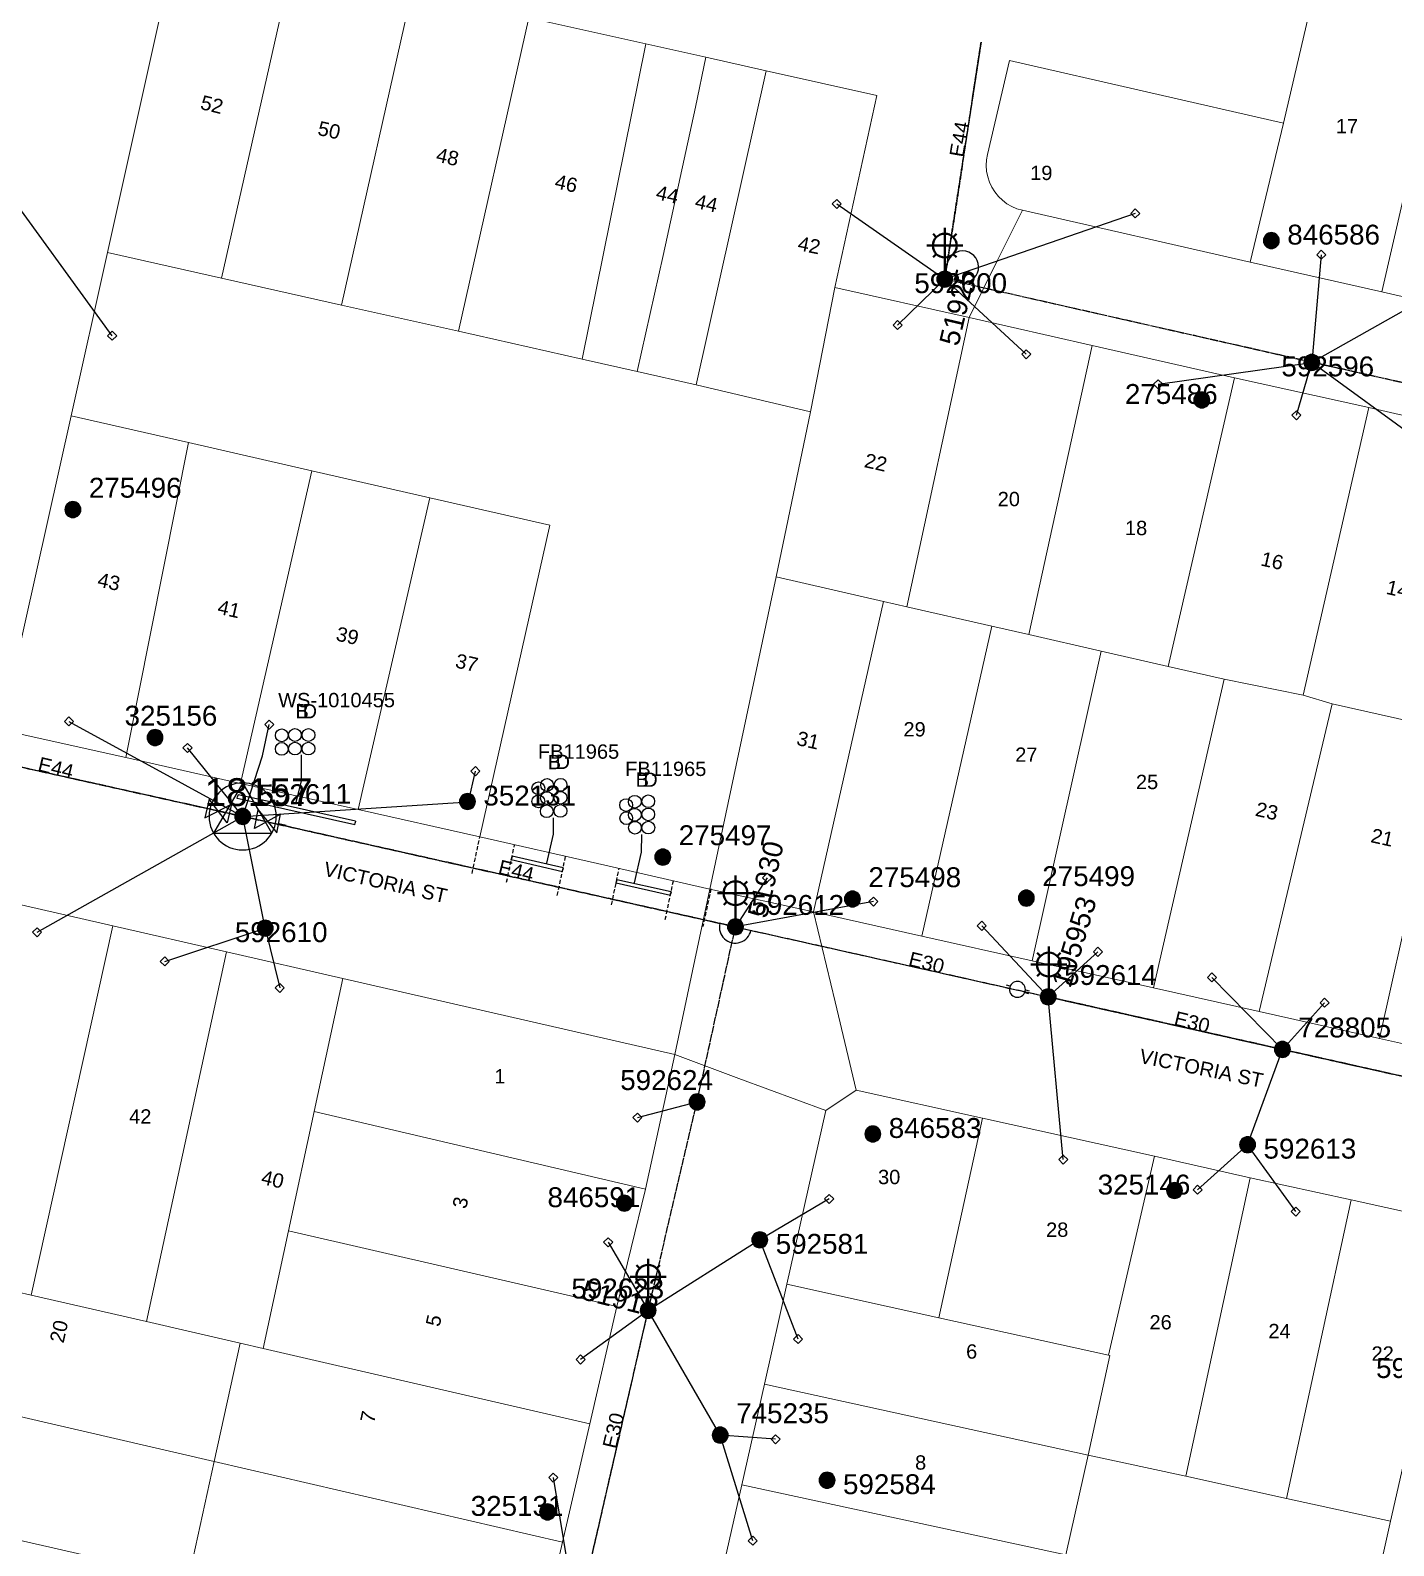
# Model space of a CAD drawing. Header units: metres. Extents: x 311347 to 316656, y 6252667 to 6255486.
# Drawn here: x 313944.8 to 314116.1, y 6255009 to 6255199.5 of the extents above; entities that cross this region are included whole.
import ezdxf
from ezdxf.enums import TextEntityAlignment as Align

# ---------------------------------------------------------------- set-up
doc = ezdxf.new("R2010")
doc.units = ezdxf.units.M
doc.linetypes.add('Cable Exist OH', pattern=[1, 1, 0])
doc.linetypes.add('DASHED', pattern=[0.75, 0.5, -0.25])
doc.layers.get('0').update_dxf_attribs({"color": 6})
for name, color, linetype, lineweight in [('Cadastre Buildings_SP_EXT', 9, 'Continuous', 5), ('Cadastre Land Parcels_SP_EXT', 9, 'Continuous', 5), ('Cadastre Roads_SP_EXT', 7, 'Continuous', 5)]:
    doc.layers.add(name, color=color, linetype=linetype, lineweight=lineweight)
for name, color, linetype in [('Duct_SP_EXT', 7, 'Continuous'), ('Equip_LV_EXT', 7, 'Continuous'), ('Equip_SP_LV_EXT', 7, 'Continuous'), ('Equip_SP_SL_EXT', 7, 'Continuous'), ('Mains_HV_EXT', 7, 'Continuous'), ('Mains_LV_EXT', 7, 'Continuous'), ('Mains_SL_EXT', 7, 'Continuous'), ('Services_SP_EXT', 7, 'Continuous'), ('Sub_SP_TR_HV_LV_EXT', 7, 'Continuous'), ('SupportsOH_SP_TR_HV_LV_SL_EXT', 7, 'Continuous')]:
    doc.layers.add(name, color=color, linetype=linetype)
doc.layers.add('UNKNOWN_FEATURES', color=1, linetype='DASHED', plot=False)
doc.styles.add('iecARIAL', font='arial.ttf', dxfattribs={"height": 2})
doc.styles.add('POLE_LABEL', font='arial.ttf')
doc.styles.get("Standard").update_dxf_attribs({"font": 'arial.ttf'})

# ---------------------------------------------------------------- blocks, each defined once
blk = doc.blocks.new('SUB_POLE_EXT')
blk.add_wipeout([(0, 4.22), (0.42, 4.2), (0.83, 4.14), (1.21, 4.05), (1.62, 3.9), (1.99, 3.72), (2.35, 3.51), (2.68, 3.26), (2.99, 2.99), (3.28, 2.66), (3.52, 2.34), (3.76, 1.92), (3.9, 1.62), (4.04, 1.23), (4.18, 0.63), (4.22, 0), (4.18, -0.61), (4.06, -1.15), (3.9, -1.62), (3.58, -2.24), (3.22, -2.73), (2.97, -3.01), (2.68, -3.26), (2.36, -3.5), (2, -3.72), (1.64, -3.89), (1.25, -4.03), (0.82, -4.14), (0.42, -4.2), (0, -4.22), (-0.41, -4.2), (-0.8, -4.15), (-1.21, -4.05), (-1.62, -3.9), (-1.99, -3.73), (-2.35, -3.51), (-2.68, -3.26), (-2.96, -3.02), (-3.23, -2.72), (-3.51, -2.35), (-3.71, -2.01), (-3.91, -1.6), (-4.05, -1.21), (-4.16, -0.76), (-4.22, -0.14), (-4.21, 0.39), (-4.14, 0.83), (-4.03, 1.27), (-3.9, 1.63), (-3.71, 2.02), (-3.5, 2.37), (-3.28, 2.67), (-2.99, 2.99), (-2.68, 3.27), (-2.33, 3.52), (-1.98, 3.73), (-1.63, 3.9), (-1.2, 4.05), (-0.78, 4.15), (-0.4, 4.21)])
blk.add_line((2.16, 0.48), (2.16, 0.48, 0))
blk.add_lwpolyline([(-4.22, 0, 1), (4.22, 0, 1)], format="xyb", close=True)
blk.add_lwpolyline([(2.14, 0.52), (0, 4.22), (-3.66, -2.11), (3.66, -2.11)], close=True)
for tag, height, flags, p in [('ASSET_NUM', 3.5, 8, (2, 2)), ('STREET_CODE', 0.2, 9, (1.5, 0)), ('CONSTRUCTED_VOLTAGE', 0.2, 9, (1.5, -0.2)), ('OPERATING_VOLTAGE', 0.2, 9, (1.5, -0.6)), ('OPERATED_BY', 0.2, 9, (1.5, -0.8)), ('ORIENTATION', 0.2, 9, (1.5, -1.2)), ('OWNED_BY', 0.2, 9, (1.5, -1.4)), ('SECONDARY_VOLTAGE', 0.2, 9, (1.5, -1.6)), ('STATE', 0.2, 9, (1.5, -1.8)), ('SUBSTATION_TYPE', 0.2, 9, (1.5, -2)), ('NO_PHASES', 0.2, 9, (1.5, -0.4)), ('MAINTAINED_BY', 0.2, 9, (1.5, -1)), ('STREETNAME', 0.2, 9, (1.5, -2.8)), ('SUBURB', 0.2, 9, (1.5, -3)), ('Z', 0.2, 1, (1.5, -3.4)), ('USAGE', 0.2, 9, (1.5, -2.2)), ('LEGEND', 0.2, 9, (1.5, -2.4)), ('LOCATION', 0.2, 9, (1.5, -2.6)), ('NOTES', 0.2, 9, (1.5, -3.2))]:
    blk.add_attdef(tag, text='', height=height, dxfattribs=dict(flags=flags)).set_placement(p, align=Align.MIDDLE_LEFT)
blk = doc.blocks.new('DUCT_EXT')
blk.add_circle((0, 0.8), 0.8)
at = {"flags": 1}
blk.add_attdef('Z', (0, 0), '', height=0.2, dxfattribs=at)
at = {"flags": 9}
for tag, p in [('DUCT_CODE', (0, 0)), ('XSECT_TYPE', (0, -0.2)), ('STATE', (0, -0.6)), ('FB_REFERENCE', (0, -0.4)), ('NOTES', (0, -0.8))]:
    blk.add_attdef(tag, text='', height=0.2, dxfattribs=at).set_placement(p, align=Align.MIDDLE_LEFT)
blk = doc.blocks.new('LV_OH_LINKS_OPEN_EXT')
for p, q in [((-0.17, 4.97), (-0.17, 5.46)), ((0.17, 4.97), (0.17, 5.46)), ((-0.17, 3), (-0.17, 2.5)), ((0.17, 3), (0.17, 2.5))]:
    blk.add_line(p, q)
blk.add_lwpolyline([(0, 2.99, 1), (0, 4.98, 1)], format="xyb", close=True)
at = {"flags": 9}
for tag, p in [('ACTUAL_STATUS', (0, 0)), ('CONSTRUCTED_VOLTAGE', (0, -0.2)), ('OPERATING_VOLTAGE', (0, -0.6)), ('ORIENTATION', (0, -0.8)), ('OWNED_BY', (0, -1)), ('STATE', (0, -1.2)), ('SWITCH_TYPE', (0, -1.4)), ('NO_PHASES', (0, -0.4)), ('USAGE', (0, -1.6)), ('LEGEND', (0, -1.8)), ('NOTES', (0, -2))]:
    blk.add_attdef(tag, text='', height=0.2, dxfattribs=at).set_placement(p, align=Align.MIDDLE_LEFT)
at = {"flags": 1}
blk.add_attdef('Z', (0, 0), '', height=0.2, dxfattribs=at)
blk = doc.blocks.new('LV_OH_LINKS_DISTFUSE_EXT')
for p, q in [((0, 0), (0.96, 0)), ((3.84, 0), (4.8, 0))]:
    blk.add_line(p, q)
blk.add_lwpolyline([(3.84, -1.2), (3.84, 1.2), (0.96, -1.2), (0.96, 1.2)], close=True)
at = {"flags": 9}
for tag, p in [('ACTUAL_STATUS', (0, 0)), ('CONSTRUCTED_VOLTAGE', (0, -0.2)), ('OPERATING_VOLTAGE', (0, -0.6)), ('ORIENTATION', (0, -0.8)), ('OWNED_BY', (0, -1)), ('STATE', (0, -1.2)), ('SWITCH_TYPE', (0, -1.4)), ('NO_PHASES', (0, -0.4)), ('USAGE', (0, -1.6)), ('NOTES', (0, -1.8))]:
    blk.add_attdef(tag, text='', height=0.2, dxfattribs=at).set_placement(p, align=Align.MIDDLE_LEFT)
at = {"flags": 1}
blk.add_attdef('Z', (0, 0), '', height=0.2, dxfattribs=at)
blk = doc.blocks.new('SL_LANTERN_EXT')
at = {"lineweight": 40}
for p, q in [((0, 1.97), (0, 6.47)), ((-2.25, 4.22), (2.25, 4.22)), ((-1.46, 5.68), (-1.06, 5.28)), ((1.46, 5.68), (1.06, 5.28)), ((-1.46, 2.76), (-1.06, 3.16)), ((0, 0), (0, 2.72)), ((1.46, 2.76), (1.06, 3.16))]:
    blk.add_line(p, q, dxfattribs=at)
blk.add_circle((0, 4.22), 1.5, dxfattribs=at)
at = {"style": 'iecARIAL', "flags": 8}
blk.add_attdef('ASSET_NUM', (1.5, 1.5), '', height=2.5, dxfattribs=at)
for tag, p, height, flags in [('OPERATING_VOLTAGE', (0.98, -1.65), 0.2, 9), ('ORIENTATION', (0.98, -1.85), 0.2, 9), ('OWNED_BY', (0.98, -2.05), 0.2, 9), ('CONSTRUCTED_VOLTAGE', (0.98, -0.65), 0.2, 9), ('CONTROL_TYPE', (0.98, -0.85), 0.2, 9), ('LANTERN_PURPOSE', (0.98, -1.05), 0.2, 9), ('LANTERN_TYPE', (0.98, -1.25), 0.2, 9), ('NO_PHASES', (0.98, -1.45), 0.2, 9), ('LNUMBER', (2.18, -3.25), 2.5, 8), ('STATE', (0.98, -2.25), 0.2, 9), ('USAGE', (0.98, -2.45), 0.2, 9), ('CEXIST', (0.98, -2.65), 0.2, 9), ('CNEW', (0.98, -2.85), 0.2, 9), ('CNUMBER', (0.98, -3.05), 0.2, 9), ('CREMOVE', (0.98, -3.25), 0.2, 9), ('CREPLACE', (0.98, -3.45), 0.2, 9), ('LKINGHEIGHT', (0.98, -3.65), 0.2, 9), ('LBRACKET', (0.98, -3.85), 0.2, 9), ('LBRACKETVOCAB', (0.98, -4.05), 0.2, 9), ('LCATEGORY', (0.98, -4.25), 0.2, 9), ('LCHARGE1', (0.98, -4.45), 0.2, 9), ('LCHARGE1PERCENT', (0.98, -4.65), 0.2, 9), ('LCHARGE2', (0.98, -4.85), 0.2, 9), ('LCHARGE2PERCENT', (0.98, -5.05), 0.2, 9), ('LCHARGE3', (0.98, -5.25), 0.2, 9), ('LCHARGE3PERCENT', (0.98, -5.45), 0.2, 9), ('LEXIST', (0.98, -5.65), 0.2, 9), ('LLAMP', (0.98, -5.85), 0.2, 9), ('LLAMPVOCAB', (0.98, -6.05), 0.2, 9), ('LMAST', (0.98, -6.25), 0.2, 9), ('LMASTVOCAB', (0.98, -6.45), 0.2, 9), ('LNEW', (0.98, -6.65), 0.2, 9), ('LANTNUMBER', (0.98, -6.85), 0.2, 9), ('LOUTREACH', (0.98, -7.25), 0.2, 9), ('LOUTREACHVOCAB', (0.98, -7.45), 0.2, 9), ('LRATECODE', (0.98, -7.65), 0.2, 9), ('STREETNAME', (0.98, -9.25), 0.2, 9), ('SUBURB', (0.98, -9.45), 0.2, 1), ('LREMOVE', (0.98, -7.85), 0.2, 9), ('LREPLACE', (0.98, -8.05), 0.2, 9), ('LTYPE', (0.98, -8.25), 0.2, 9), ('LTYPEVOCAB', (0.98, -8.45), 0.2, 9), ('LEGEND', (0.98, -8.65), 0.2, 9), ('LOCATION', (0.98, -8.85), 0.2, 9), ('NOTES', (0.98, -9.05), 0.2, 9)]:
    blk.add_attdef(tag, p, '', height=height, dxfattribs=dict(flags=flags))
blk = doc.blocks.new('CCP_EXT')
at = {"flags": 9}
for tag, p in [('STATE', (0, -1.8)), ('NOTES', (0, -2))]:
    blk.add_attdef(tag, text='', height=0.2, dxfattribs=at).set_placement(p, align=Align.MIDDLE_LEFT)
blk.add_wipeout([(0, 0.57), (0.57, 0), (0, -0.57), (-0.57, 0)])
blk.add_lwpolyline([(-0.57, 0), (0, 0.57), (0.57, 0), (0, -0.57), (-0.57, 0)])
at = {"flags": 1}
blk.add_attdef('Z', (0, 0), '', height=0.2, dxfattribs=at)
at = {"flags": 9}
for tag, p in [('CCP_TYPE', (0, 0)), ('CONSTRUCTED_VOLTAGE', (0, -0.2)), ('OPERATING_VOLTAGE', (0, -0.6)), ('ORIENTATION', (0, -0.8)), ('OWNED_BY', (0, -1)), ('NO_PHASES', (0, -0.4)), ('USAGE', (0, -1.2)), ('LEGEND', (0, -1.4)), ('LIFE_SUPPORT', (0, -1.6))]:
    blk.add_attdef(tag, text='', height=0.2, dxfattribs=at).set_placement(p, align=Align.MIDDLE_LEFT)
blk = doc.blocks.new('POLE_EXT')
blk.add_hatch(color=256).paths.add_polyline_path([(-1, 0, 1), (1, 0, 1)])
blk.add_lwpolyline([(-1, 0, 1), (1, 0, 1)], format="xyb", close=True)
for tag, height, flags, p in [('pNumber', 2.5, 8, (-17.84, 2.07)), ('OWNED_BY', 0.2, 9, (1.35, -0.4)), ('SPECIAL_USE', 0.2, 9, (1.35, -0.8)), ('STATE', 0.2, 9, (1.35, -1)), ('cLV', 0.2, 9, (1.35, -1.4)), ('hDepth', 0.2, 9, (1.35, -1.6)), ('hDia', 0.2, 9, (1.35, -1.8)), ('cHV', 0.2, 9, (1.35, -2)), ('PARENT', 0.2, 9, (1.35, -0.6)), ('USAGE', 0.2, 9, (1.35, -1.2)), ('cLinedev', 0.2, 9, (1.35, -3.4)), ('pExisting', 0.2, 9, (1.35, -3.8)), ('LBRACKET', 0.2, 9, (1.35, -2.2)), ('LExisting', 0.2, 9, (1.35, -2.4)), ('LANTNUMBER', 0.2, 9, (1.35, -2.6)), ('LOther', 0.2, 9, (1.35, -2.8)), ('LRemove', 0.2, 9, (1.35, -3)), ('LEGEND', 0.2, 9, (1.35, -3.2)), ('LOCATION', 0.2, 9, (1.35, -3.6)), ('pFooting', 0.2, 9, (1.35, -4.4)), ('pNew', 0.2, 9, (1.35, -4.6)), ('pRelocate', 0.2, 9, (1.35, -5)), ('pRemove', 0.2, 9, (1.35, -5.2)), ('pReplace', 0.2, 9, (1.35, -5.4)), ('pStay', 0.2, 9, (1.35, -5.6)), ('pType', 0.2, 9, (1.35, -5.8)), ('PFNUMBER', 0.2, 9, (1.35, -4)), ('NEWPFNUMBER', 0.2, 9, (1.35, -4.2)), ('cspan', 0.2, 9, (1.35, -6)), ('STREETNAME', 0.2, 9, (1.35, -6.2)), ('SUBURB', 0.2, 9, (1.35, -6.4)), ('OPERATED_BY', 0.2, 9, (1.36, -7.01)), ('NOTES', 0.2, 9, (1.35, -6.6)), ('MAINTAINED_BY', 0.2, 9, (1.36, -6.81))]:
    blk.add_attdef(tag, text='', height=height, dxfattribs=dict(flags=flags)).set_placement(p, align=Align.MIDDLE_LEFT)
at = {"style": 'POLE_LABEL'}
for tag, height, flags, p in [('ASSET_NUM', 2.5, 8, (2, 2)), ('STRUCTURE_PLANT_NUMBER', 0.2, 9, (1.35, 0.03)), ('STREET_CODE', 0.2, 9, (1.35, -0.2))]:
    blk.add_attdef(tag, text='', height=height, dxfattribs=dict(at, flags=flags)).set_placement(p, align=Align.MIDDLE_LEFT)
at = {"flags": 1}
blk.add_attdef('Z', (1.35, -7.33), '', height=0.2, dxfattribs=at)

msp = doc.modelspace()

# ---------------------------------------------------------------- linework, layer by layer
at = {"layer": 'Cadastre Land Parcels_SP_EXT', "linetype": 'Continuous'}
for points in [[(313977.72, 6255207.74), (313963.23, 6255210.77), (313954.55, 6255171.53), (313968.86, 6255168.32), (313977.72, 6255207.74)], [(313983.94, 6255164.93), (313992.79, 6255204.35), (313977.72, 6255207.74), (313968.86, 6255168.32), (313983.94, 6255164.93)], [(314122.8, 6255202.08), (314106.46, 6255205.79), (314102.27, 6255187.79), (314098.12, 6255170.32), (314114.64, 6255166.57), (314122.8, 6255202.08)], [(313998.63, 6255161.63), (314007.48, 6255201.04), (313992.79, 6255204.35), (313983.94, 6255164.93), (313998.63, 6255161.63)], [(314022.19, 6255197.77), (314007.48, 6255201.04), (313998.63, 6255161.63), (314014.19, 6255158.13), (314022.19, 6255197.77)], [(314138.99, 6255198.45), (314122.8, 6255202.08), (314114.64, 6255166.57), (314130.83, 6255162.88), (314138.99, 6255198.45)], [(314029.73, 6255196.08), (314022.19, 6255197.77), (314014.19, 6255158.13), (314021.08, 6255156.58), (314024.33, 6255171.17), (314028.42, 6255189.79), (314029.73, 6255196.08)], [(314037.31, 6255194.38), (314029.73, 6255196.08), (314028.42, 6255189.79), (314024.33, 6255171.17), (314021.08, 6255156.58), (314028.48, 6255154.91), (314037.31, 6255194.38)], [(314102.27, 6255187.79), (314067.88, 6255195.65), (314065.1, 6255183.86), (314064.98, 6255183.16), (314064.94, 6255182.45), (314064.99, 6255181.75), (314065.13, 6255181.05), (314065.35, 6255180.38), (314065.65, 6255179.74), (314066.03, 6255179.14), (314066.47, 6255178.59), (314066.98, 6255178.1), (314067.54, 6255177.67), (314068.15, 6255177.32), (314068.8, 6255177.04), (314069.48, 6255176.84), (314098.12, 6255170.32), (314102.27, 6255187.79)], [(314042.86, 6255151.51), (314045.93, 6255167.15), (314051.19, 6255191.28), (314037.31, 6255194.38), (314028.48, 6255154.91), (314042.86, 6255151.51)], [(314062.79, 6255163.37), (314045.93, 6255167.15), (314042.86, 6255151.51), (314038.54, 6255130.78), (314052.02, 6255127.67), (314054.95, 6255127.02), (314062.79, 6255163.37)], [(314078.25, 6255159.83), (314062.79, 6255163.37), (314054.95, 6255127.02), (314065.64, 6255124.55), (314070.28, 6255123.51), (314078.25, 6255159.83)], [(314096.14, 6255155.8), (314078.25, 6255159.83), (314070.28, 6255123.51), (314079.39, 6255121.42), (314087.81, 6255119.51), (314096.14, 6255155.8)], [(314113.02, 6255152.04), (314096.14, 6255155.8), (314087.81, 6255119.51), (314094.84, 6255117.89), (314104.75, 6255115.88), (314113.02, 6255152.04)], [(314128.46, 6255148.49), (314113.02, 6255152.04), (314104.75, 6255115.88), (314108.39, 6255114.81), (314120.73, 6255112.04), (314128.46, 6255148.49)], [(313964.71, 6255147.65), (313949.98, 6255151.02), (313941.18, 6255111.55), (313956.82, 6255108.05), (313964.71, 6255147.65)], [(314001.3, 6255098.08), (314010.1, 6255137.27), (313995.04, 6255140.72), (313986.03, 6255101.51), (314001.3, 6255098.08)], [(314052.02, 6255127.67), (314038.54, 6255130.78), (314030.22, 6255091.52), (314043.22, 6255088.68), (314052.02, 6255127.67)], [(314065.64, 6255124.55), (314054.95, 6255127.02), (314052.02, 6255127.67), (314043.22, 6255088.68), (314056.86, 6255085.62), (314065.64, 6255124.55)], [(314079.39, 6255121.42), (314070.28, 6255123.51), (314065.64, 6255124.55), (314056.86, 6255085.62), (314070.72, 6255082.52), (314079.39, 6255121.42)], [(314094.84, 6255117.89), (314087.81, 6255119.51), (314079.39, 6255121.42), (314070.72, 6255082.52), (314085.97, 6255079.1), (314094.84, 6255117.89)], [(314104.75, 6255115.88), (314094.84, 6255117.89), (314085.97, 6255079.1), (314099.24, 6255076.13), (314108.39, 6255114.81), (314104.75, 6255115.88)], [(314120.73, 6255112.04), (314108.39, 6255114.81), (314099.24, 6255076.13), (314114.35, 6255072.75), (314122.98, 6255111.47), (314120.73, 6255112.04)], [(314114.35, 6255072.75), (314128.28, 6255069.63), (314136.83, 6255108.31), (314122.98, 6255111.47), (314114.35, 6255072.75)], [(313955.21, 6255086.92), (313937.22, 6255091.01), (313926.89, 6255044.66), (313944.94, 6255040.5), (313955.21, 6255086.92)], [(313969.48, 6255083.62), (313955.21, 6255086.92), (313944.94, 6255040.5), (313959.43, 6255037.16), (313969.48, 6255083.62)], [(313984.11, 6255080.27), (313969.48, 6255083.62), (313959.43, 6255037.16), (313971.22, 6255034.45), (313974.08, 6255033.79), (313977.26, 6255048.56), (313980.5, 6255063.57), (313984.11, 6255080.27)], [(314025.82, 6255070.72), (313984.11, 6255080.27), (313980.5, 6255063.57), (314022.13, 6255053.83), (314025.82, 6255070.72)], [(314064.49, 6255062.74), (314048.6, 6255066.26), (314044.78, 6255063.69), (314039.88, 6255041.86), (314058.97, 6255037.63), (314064.49, 6255062.74)], [(314022.13, 6255053.83), (313980.5, 6255063.57), (313977.26, 6255048.56), (314018.53, 6255039.05), (314022.13, 6255053.83)], [(314086.08, 6255057.95), (314064.49, 6255062.74), (314058.97, 6255037.63), (314080.32, 6255032.94), (314086.08, 6255057.95)], [(314098.11, 6255055.22), (314086.08, 6255057.95), (314080.32, 6255032.94), (314080.45, 6255032.92), (314077.75, 6255020.4), (314090, 6255017.72), (314098.11, 6255055.22)], [(314090, 6255017.72), (314102.66, 6255014.95), (314110.77, 6255052.46), (314098.11, 6255055.22), (314090, 6255017.72)], [(314124.22, 6255049.5), (314110.77, 6255052.46), (314102.66, 6255014.95), (314115.73, 6255012.1), (314124.22, 6255049.5)], [(314018.53, 6255039.05), (313977.26, 6255048.56), (313974.08, 6255033.79), (314015.13, 6255024.33), (314018.53, 6255039.05)], [(313944.94, 6255040.5), (313926.89, 6255044.66), (313923.6, 6255029.85), (313967.95, 6255019.59), (313971.22, 6255034.45), (313959.43, 6255037.16), (313944.94, 6255040.5)], [(314058.97, 6255037.63), (314039.88, 6255041.86), (314037.07, 6255029.32), (314077.75, 6255020.4), (314080.45, 6255032.92), (314080.32, 6255032.94), (314058.97, 6255037.63)], [(313974.08, 6255033.79), (313971.22, 6255034.45), (313967.95, 6255019.59), (314011.7, 6255009.46), (314015.13, 6255024.33), (313974.08, 6255033.79)], [(313967.95, 6255019.59), (313923.6, 6255029.85), (313920.28, 6255014.97), (313964.7, 6255004.83), (313967.95, 6255019.59)], [(314077.75, 6255020.4), (314037.07, 6255029.32), (314034.23, 6255016.67), (314074.96, 6255007.84), (314077.75, 6255020.4)], [(314115.72, 6255012.1), (314102.66, 6255014.95), (314090, 6255017.72), (314077.75, 6255020.4), (314074.96, 6255007.84), (314112.96, 6254999.64), (314115.72, 6255012.1)], [(314011.7, 6255009.46), (313967.95, 6255019.59), (313964.7, 6255004.83), (314008.33, 6254994.84), (314011.7, 6255009.46)], [(314074.96, 6255007.84), (314034.23, 6255016.67), (314031.35, 6255003.87), (314072.11, 6254994.98), (314074.96, 6255007.84)], [(313964.7, 6255004.83), (313920.28, 6255014.97), (313916.93, 6254999.96), (313961.37, 6254989.71), (313964.7, 6255004.83)]]:
    msp.add_lwpolyline(points, close=True, dxfattribs=at)
at = {"layer": 'Duct_SP_EXT'}
for p, q in [((313985.6, 6255099.61), (313985.66, 6255099.85)), ((313985.71, 6255100.08), (313985.66, 6255099.85)), ((314005.26, 6255095.2), (314005.32, 6255095.43)), ((314011.69, 6255093.71), (314005.26, 6255095.2)), ((314005.37, 6255095.66), (314005.32, 6255095.43)), ((314011.8, 6255094.18), (314005.37, 6255095.66)), ((314011.8, 6255094.18), (314011.74, 6255093.94)), ((314011.69, 6255093.71), (314011.74, 6255093.94)), ((314018.43, 6255092.25), (314018.48, 6255092.48)), ((314025.26, 6255090.72), (314018.43, 6255092.25)), ((314018.54, 6255092.71), (314018.48, 6255092.48)), ((314025.36, 6255091.19), (314018.54, 6255092.71)), ((314025.26, 6255090.72), (314025.31, 6255090.96)), ((314025.36, 6255091.19), (314025.31, 6255090.96))]:
    msp.add_line(p, q, dxfattribs=at)
for points in [[(314010.53, 6255100.5), (314010.53, 6255098.43), (314009.7, 6255094.8)], [(314021.61, 6255098.4), (314021.6, 6255096.17), (314020.71, 6255092.31)]]:
    msp.add_lwpolyline(points, dxfattribs=at)
at = {"layer": 'Mains_LV_EXT', "linetype": 'Cable Exist OH'}
for points in [[(314064.3, 6255197.95), (314059.73, 6255168.18)], [(314142.81, 6255149.4), (314105.85, 6255157.72)], [(314028.61, 6255064.78), (314033.43, 6255086.78)], [(314102.15, 6255071.38), (314072.73, 6255077.98)], [(314131.79, 6255064.74), (314102.15, 6255071.38)]]:
    msp.add_lwpolyline(points, dxfattribs=at)
at = {"layer": 'Mains_LV_EXT', "linetype": 'Continuous'}
for points in [[(314061.68, 6255167.74, 2.300356), (314060.03, 6255170.16)], [(314031.47, 6255087.22, 1.022985), (314035.38, 6255086.35)]]:
    msp.add_lwpolyline(points, format="xyb", dxfattribs=at)
at = {"layer": 'Mains_SL_EXT', "linetype": 'Cable Exist OH'}
msp.add_lwpolyline([(314059.73, 6255168.18), (314064.3, 6255197.95)], dxfattribs=at)
at = {"layer": 'Services_SP_EXT'}
for points in [[(314123.33, 6255167.55), (314105.85, 6255157.72)], [(314119.88, 6255147.5), (314105.85, 6255157.72)], [(314097.78, 6255059.4), (314102.15, 6255071.38)], [(314036.49, 6255047.44), (314022.47, 6255038.58)], [(314031.52, 6255022.9), (314022.47, 6255038.58)]]:
    msp.add_lwpolyline(points, dxfattribs=at)
at = {"layer": 'UNKNOWN_FEATURES'}
for points in [[(314000.34, 6255093.48), (314001.31, 6255098.04)], [(314004.68, 6255092.38), (314005.67, 6255097.06)], [(314011.05, 6255090.72), (314012.09, 6255095.64)], [(314017.87, 6255089.54), (314018.81, 6255094.1)], [(314024.61, 6255087.69), (314025.65, 6255092.61)], [(314030.36, 6255091.56), (314029.33, 6255086.82)]]:
    msp.add_lwpolyline(points, dxfattribs=at)

# ---------------------------------------------------------------- block references
at = {"layer": 'Duct_SP_EXT', "rotation": 90}
for p in [(313977.23, 6255110.85), (313978.89, 6255110.89), (313980.59, 6255110.89), (313977.23, 6255109.15), (313978.89, 6255109.19), (313980.59, 6255109.19)]:
    msp.add_blockref('DUCT_EXT', p, dxfattribs=at)
at = {"layer": 'Duct_SP_EXT'}
for p in [(314008.67, 6255103.4), (314009.74, 6255102.16), (314009.76, 6255103.81), (314011.45, 6255102.2), (314011.46, 6255103.83), (314008.67, 6255101.75), (314009.73, 6255100.51), (314011.45, 6255100.55), (314019.7, 6255101.29), (314020.79, 6255101.7), (314020.79, 6255100.06), (314022.47, 6255101.76), (314022.47, 6255100.11), (314019.71, 6255099.64), (314020.8, 6255098.43), (314022.49, 6255098.45)]:
    msp.add_blockref('DUCT_EXT', p, dxfattribs=at)
at = {"layer": 'Equip_SP_LV_EXT', "rotation": 76.28379182964932}
msp.add_blockref('LV_OH_LINKS_OPEN_EXT', (314072.73, 6255077.98), dxfattribs=at)
at = {"layer": 'Equip_SP_SL_EXT'}
ref = msp.add_blockref('SL_LANTERN_EXT', (314059.73, 6255168.18), dxfattribs=at)
ref.add_attrib('ASSET_NUM', '51925', dxfattribs={"layer": '0', "height": 2.5, "rotation": 76.7525, "style": 'iecARIAL'}).set_placement((314061.23, 6255169.68), align=Align.TOP_RIGHT)
ref = msp.add_blockref('SL_LANTERN_EXT', (314033.43, 6255086.78), dxfattribs=at)
ref.add_attrib('ASSET_NUM', '51930', dxfattribs={"layer": '0', "height": 2.5, "rotation": 77.1478, "style": 'iecARIAL'}).set_placement((314034.93, 6255088.29), align=Align.TOP_LEFT)
ref = msp.add_blockref('SL_LANTERN_EXT', (314072.8, 6255077.82), dxfattribs=at)
ref.add_attrib('ASSET_NUM', '195953', dxfattribs={"layer": '0', "height": 2.5, "rotation": 73.3008, "style": 'iecARIAL'}).set_placement((314074.3, 6255079.32), align=Align.MIDDLE_LEFT)
ref = msp.add_blockref('SL_LANTERN_EXT', (314022.47, 6255038.58), dxfattribs=at)
ref.add_attrib('ASSET_NUM', '51918', dxfattribs={"layer": '0', "height": 2.5, "rotation": 345.9797, "style": 'iecARIAL'}).set_placement((314023.97, 6255040.08), align=Align.TOP_RIGHT)
at = {"layer": 'Services_SP_EXT'}
msp.add_blockref('CCP_EXT', (313955.12, 6255161.07), dxfattribs=at)
at = {"layer": 'Sub_SP_TR_HV_LV_EXT'}
ref = msp.add_blockref('SUB_POLE_EXT', (313971.52, 6255100.66), dxfattribs=at)
ref.add_attrib('ASSET_NUM', '18157', dxfattribs={"layer": '0', "height": 3.5}).set_placement((313973.52, 6255100.91), align=Align.BOTTOM_CENTER)
at = {"layer": 'SupportsOH_SP_TR_HV_LV_SL_EXT'}
ref = msp.add_blockref('POLE_EXT', (314059.73, 6255168.18), dxfattribs=at)
ref.add_attrib('ASSET_NUM', '592600', dxfattribs={"layer": '0', "height": 2.5, "rotation": 359.9901, "style": 'POLE_LABEL'}).set_placement((314061.73, 6255168.93), align=Align.TOP_CENTER)
ref = msp.add_blockref('POLE_EXT', (314105.85, 6255157.72), dxfattribs=at)
ref.add_attrib('ASSET_NUM', '592596', dxfattribs={"layer": '0', "height": 2.5, "rotation": 359.9786, "style": 'POLE_LABEL'}).set_placement((314107.85, 6255158.47), align=Align.TOP_CENTER)
ref = msp.add_blockref('POLE_EXT', (313950.19, 6255139.22), dxfattribs=at)
ref.add_attrib('ASSET_NUM', '275496', dxfattribs={"layer": '0', "height": 2.5, "style": 'POLE_LABEL'}).set_placement((313952.19, 6255139.97), align=Align.BOTTOM_LEFT)
ref = msp.add_blockref('POLE_EXT', (313999.76, 6255102.53), dxfattribs=at)
ref.add_attrib('ASSET_NUM', '352131', dxfattribs={"layer": '0', "height": 2.5, "style": 'POLE_LABEL'}).set_placement((314001.76, 6255103.28), align=Align.MIDDLE_LEFT)
ref = msp.add_blockref('POLE_EXT', (314024.3, 6255095.55), dxfattribs=at)
ref.add_attrib('ASSET_NUM', '275497', dxfattribs={"layer": '0', "height": 2.5, "rotation": 359.9206, "style": 'POLE_LABEL'}).set_placement((314026.3, 6255096.3), align=Align.BOTTOM_LEFT)
ref = msp.add_blockref('POLE_EXT', (314069.98, 6255090.4), dxfattribs=at)
ref.add_attrib('ASSET_NUM', '275499', dxfattribs={"layer": '0', "height": 2.5, "style": 'POLE_LABEL'}).set_placement((314071.98, 6255091.15), align=Align.BOTTOM_LEFT)
ref = msp.add_blockref('POLE_EXT', (314033.43, 6255086.78), dxfattribs=at)
ref.add_attrib('ASSET_NUM', '592612', dxfattribs={"layer": '0', "height": 2.5, "rotation": 0.0278, "style": 'POLE_LABEL'}).set_placement((314035.43, 6255087.53), align=Align.BOTTOM_LEFT)
ref = msp.add_blockref('POLE_EXT', (313974.36, 6255086.61), dxfattribs=at)
ref.add_attrib('ASSET_NUM', '592610', dxfattribs={"layer": '0', "height": 2.5, "style": 'POLE_LABEL'}).set_placement((313976.36, 6255087.36), align=Align.TOP_CENTER)
ref = msp.add_blockref('POLE_EXT', (314072.73, 6255077.98), dxfattribs=at)
ref.add_attrib('ASSET_NUM', '592614', dxfattribs={"layer": '0', "height": 2.5, "rotation": 359.9464, "style": 'POLE_LABEL'}).set_placement((314074.73, 6255078.73), align=Align.BOTTOM_LEFT)
ref = msp.add_blockref('POLE_EXT', (314102.15, 6255071.38), dxfattribs=at)
ref.add_attrib('ASSET_NUM', '728805', dxfattribs={"layer": '0', "height": 2.5, "style": 'POLE_LABEL'}).set_placement((314104.15, 6255072.13), align=Align.BOTTOM_LEFT)
ref = msp.add_blockref('POLE_EXT', (314050.69, 6255060.75), dxfattribs=at)
ref.add_attrib('ASSET_NUM', '846583', dxfattribs={"layer": '0', "height": 2.5, "style": 'POLE_LABEL'}).set_placement((314052.69, 6255061.5), align=Align.MIDDLE_LEFT)
ref = msp.add_blockref('POLE_EXT', (314097.78, 6255059.4), dxfattribs=at)
ref.add_attrib('ASSET_NUM', '592613', dxfattribs={"layer": '0', "height": 2.5, "rotation": 0.0153, "style": 'POLE_LABEL'}).set_placement((314099.78, 6255060.15), align=Align.TOP_LEFT)
ref = msp.add_blockref('POLE_EXT', (314019.47, 6255052.05), dxfattribs=at)
ref.add_attrib('ASSET_NUM', '846591', dxfattribs={"layer": '0', "height": 2.5, "style": 'POLE_LABEL'}).set_placement((314021.47, 6255052.8), align=Align.MIDDLE_RIGHT)
ref = msp.add_blockref('POLE_EXT', (314036.49, 6255047.44), dxfattribs=at)
ref.add_attrib('ASSET_NUM', '592581', dxfattribs={"layer": '0', "height": 2.5, "style": 'POLE_LABEL'}).set_placement((314038.49, 6255048.19), align=Align.TOP_LEFT)
ref = msp.add_blockref('POLE_EXT', (314022.47, 6255038.58), dxfattribs=at)
ref.add_attrib('ASSET_NUM', '592623', dxfattribs={"layer": '0', "height": 2.5, "rotation": 0.0367, "style": 'POLE_LABEL'}).set_placement((314024.47, 6255039.33), align=Align.BOTTOM_RIGHT)
ref = msp.add_blockref('POLE_EXT', (314123.57, 6255028.58), dxfattribs=at)
ref.add_attrib('ASSET_NUM', '592620', dxfattribs={"layer": '0', "height": 2.5, "rotation": 0.0015, "style": 'POLE_LABEL'}).set_placement((314125.57, 6255029.33), align=Align.BOTTOM_RIGHT)
ref = msp.add_blockref('POLE_EXT', (314044.94, 6255017.23), dxfattribs=at)
ref.add_attrib('ASSET_NUM', '592584', dxfattribs={"layer": '0', "height": 2.5, "style": 'POLE_LABEL'}).set_placement((314046.94, 6255017.98), align=Align.TOP_LEFT)
ref = msp.add_blockref('POLE_EXT', (314009.82, 6255013.25), dxfattribs=at)
ref.add_attrib('ASSET_NUM', '325131', dxfattribs={"layer": '0', "height": 2.5, "style": 'POLE_LABEL'}).set_placement((314011.82, 6255014), align=Align.MIDDLE_RIGHT)

# ---------------------------------------------------------------- texts
at = {"layer": 'Cadastre Land Parcels_SP_EXT'}
for s, rotation, p in [('52', 346.1544, (313966.09, 6255189.59)), ('50', 347.5153, (313980.83, 6255186.33)), ('48', 347.3434, (313995.71, 6255182.99)), ('46', 347.3364, (314010.62, 6255179.64)), ('44', 347.4, (314023.32, 6255178.25)), ('44', 347.4, (314028.23, 6255177.15)), ('42', 348.4127, (314041.15, 6255171.85)), ('22', 347.3401, (314049.51, 6255144.58)), ('16', 347.3293, (314099.31, 6255132.22)), ('43', 348.0532, (313953.17, 6255129.57)), ('14', 347.3842, (314115.07, 6255128.65)), ('41', 347.3679, (313968.25, 6255126.16)), ('39', 347.3668, (313983.13, 6255122.79)), ('37', 347.367, (313998.12, 6255119.4)), ('31', 347.4, (314041, 6255109.66)), ('23', 347.4, (314098.64, 6255100.76)), ('21', 347.4, (314113.14, 6255097.44)), ('40', 347.0836, (313973.73, 6255054.49)), ('3', 77.6477, (313999.6, 6255051.25)), ('20', 77.4375, (313949.01, 6255034.37)), ('5', 77.7909, (313996.25, 6255036.43)), ('7', 77.8744, (313988.02, 6255024.32))]:
    msp.add_text(s, height=1.8, rotation=rotation, dxfattribs=at).set_placement(p)
for s, p in [('17', (314108.86, 6255186.51)), ('19', (314070.46, 6255180.64)), ('20', (314066.38, 6255139.65)), ('18', (314082.37, 6255136.01)), ('29', (314054.54, 6255110.71)), ('27', (314068.58, 6255107.52)), ('25', (314083.75, 6255104.09)), ('1', (314003.14, 6255067.1)), ('42', (313957.26, 6255062.05)), ('30', (314051.35, 6255054.44)), ('28', (314072.46, 6255047.82)), ('26', (314085.45, 6255036.19)), ('24', (314100.39, 6255035.08)), ('6', (314062.41, 6255032.51)), ('22', (314113.35, 6255032.25)), ('8', (314056, 6255018.56))]:
    msp.add_text(s, height=1.8, dxfattribs=at).set_placement(p)
at = {"layer": 'Cadastre Roads_SP_EXT'}
for rotation, p in [(347.2334, (313981.57, 6255093.23)), (348.4874, (314084.06, 6255069.71))]:
    msp.add_text('VICTORIA ST', height=1.8, rotation=rotation, dxfattribs=at).set_placement(p)
at = {"layer": 'Duct_SP_EXT'}
for s, p in [('WS-1010455', (313975.98, 6255114.38)), ('B', (313978.15, 6255112.98)), ('D', (313979.05, 6255112.98)), ('FB11965', (314008.62, 6255107.91)), ('B', (314009.84, 6255106.59)), ('D', (314010.83, 6255106.62)), ('FB11965', (314019.57, 6255105.74)), ('B', (314020.89, 6255104.38)), ('D', (314021.85, 6255104.38))]:
    msp.add_text(s, height=1.8, dxfattribs=at).set_placement(p)
at = {"layer": 'Mains_LV_EXT'}
for s, rotation, p in [('E44', 80.1847, (314062.07, 6255183.42)), ('E44', 346.3279, (313945.67, 6255106.42)), ('E44', 346.2484, (314003.51, 6255093.49)), ('E30', 346.2476, (314055.06, 6255081.94)), ('E30', 346.2488, (314088.42, 6255074.46)), ('E30', 76.7052, (314018.46, 6255021.09))]:
    msp.add_text(s, height=1.8, rotation=rotation, dxfattribs=at).set_placement(p)

# ---------------------------------------------------------------- next in the draw order: linework, layer by layer
at = {"layer": 'Cadastre Land Parcels_SP_EXT', "linetype": 'Continuous'}
for points in [[(313980.19, 6255144.11), (313964.71, 6255147.65), (313956.82, 6255108.05), (313971.26, 6255104.81), (313980.19, 6255144.11)], [(313995.04, 6255140.72), (313980.19, 6255144.11), (313971.26, 6255104.81), (313986.03, 6255101.51), (313995.04, 6255140.72)]]:
    msp.add_lwpolyline(points, close=True, dxfattribs=at)
at = {"layer": 'Duct_SP_EXT'}
for p, q in [((313970.84, 6255102.92), (313970.89, 6255103.16)), ((313985.6, 6255099.61), (313970.84, 6255102.92)), ((313970.95, 6255103.39), (313970.89, 6255103.16)), ((313985.71, 6255100.08), (313970.95, 6255103.39))]:
    msp.add_line(p, q, dxfattribs=at)
msp.add_lwpolyline([(313978.87, 6255108.41), (313978.88, 6255105.13), (313978.14, 6255102.25)], dxfattribs=at)
at = {"layer": 'Mains_LV_EXT', "linetype": 'Cable Exist OH'}
msp.add_lwpolyline([(314033.43, 6255086.78), (313971.52, 6255100.66)], dxfattribs=at)
at = {"layer": 'Services_SP_EXT'}
for points in [[(313955.12, 6255161.07), (313940.37, 6255181.33)], [(313974.36, 6255086.61), (313971.52, 6255100.66)]]:
    msp.add_lwpolyline(points, dxfattribs=at)

# ---------------------------------------------------------------- next in the draw order: block references
at = {"layer": 'Equip_LV_EXT'}
for p, rotation in [((313970.79, 6255100.82), 167.4370579594916), ((313972.28, 6255100.49), 348.9776415287204)]:
    msp.add_blockref('LV_OH_LINKS_DISTFUSE_EXT', p, dxfattribs=dict(at, rotation=rotation))
at = {"layer": 'Services_SP_EXT'}
for p in [(314046.16, 6255177.63), (314083.67, 6255176.44), (314107.04, 6255171.26), (314053.8, 6255162.41), (314069.97, 6255158.74), (314086.54, 6255154.98), (314103.91, 6255151.08), (313949.7, 6255112.6), (314000.76, 6255106.35), (314037.42, 6255092.95), (314050.77, 6255089.96), (313945.69, 6255086.1), (314064.37, 6255086.91), (313961.72, 6255082.43), (314078.98, 6255083.64), (314093.3, 6255080.42), (313976.18, 6255079.11), (314107.45, 6255077.25), (314021.12, 6255062.81), (314074.62, 6255057.52), (314091.49, 6255053.74), (314045.21, 6255052.58), (314103.83, 6255051), (314017.44, 6255047.13), (314041.3, 6255034.97), (314013.97, 6255032.4), (314038.48, 6255022.38), (314010.54, 6255017.56), (314035.61, 6255009.62)]:
    msp.add_blockref('CCP_EXT', p, dxfattribs=at)
at = {"layer": 'SupportsOH_SP_TR_HV_LV_SL_EXT'}
ref = msp.add_blockref('POLE_EXT', (313971.52, 6255100.66), dxfattribs=at)
ref.add_attrib('ASSET_NUM', '592611', dxfattribs={"layer": '0', "height": 2.5, "rotation": 0.4592, "style": 'POLE_LABEL'}).set_placement((313973.52, 6255101.41), align=Align.BOTTOM_LEFT)

# ---------------------------------------------------------------- next in the draw order: linework, layer by layer
at = {"layer": 'Cadastre Roads_SP_EXT', "linetype": 'Continuous'}
for points in [[(313963.23, 6255210.77), (313951.82, 6255212.68), (313943.65, 6255214.04), (313939.92, 6255197.58), (313936.19, 6255180.97), (313932.52, 6255164.74), (313928.8, 6255148.32), (313925.01, 6255131.66), (313921.45, 6255115.9), (313932.92, 6255113.37), (313941.18, 6255111.55), (313949.98, 6255151.02), (313954.55, 6255171.53), (313963.23, 6255210.77)], [(314043.22, 6255088.68), (314045.94, 6255077.35), (314048.6, 6255066.26), (314064.49, 6255062.74), (314086.08, 6255057.95), (314098.11, 6255055.22), (314110.77, 6255052.46), (314124.22, 6255049.5), (314128.28, 6255069.63), (314114.35, 6255072.75), (314099.24, 6255076.13), (314085.97, 6255079.1), (314070.72, 6255082.52), (314056.86, 6255085.62), (314043.22, 6255088.68)]]:
    msp.add_lwpolyline(points, close=True, dxfattribs=at)
for points in [[(314130.83, 6255162.88), (314114.64, 6255166.57), (314098.12, 6255170.32), (314098.12, 6255170.32), (314069.48, 6255176.84), (314066.28, 6255170.4), (314062.79, 6255163.37), (314078.25, 6255159.83), (314096.14, 6255155.8), (314113.02, 6255152.04), (314128.46, 6255148.49)], [(314031.35, 6255003.87), (314034.23, 6255016.67), (314037.07, 6255029.32), (314039.88, 6255041.86), (314044.78, 6255063.69), (314044.78, 6255063.69), (314033.87, 6255067.74), (314025.82, 6255070.72), (314022.13, 6255053.83), (314018.53, 6255039.05), (314015.13, 6255024.33), (314011.7, 6255009.46), (314008.33, 6254994.84)]]:
    msp.add_lwpolyline(points, dxfattribs=at)
at = {"layer": 'Mains_HV_EXT', "linetype": 'Cable Exist OH'}
msp.add_lwpolyline([(313971.52, 6255100.66), (314185.55, 6255052.69)], dxfattribs=at)
at = {"layer": 'Mains_LV_EXT', "linetype": 'Cable Exist OH'}
for points in [[(314105.85, 6255157.72), (314059.73, 6255168.18)], [(314033.43, 6255086.78), (314072.73, 6255077.98)], [(314022.47, 6255038.58), (314028.61, 6255064.78)], [(314013.51, 6254999.42), (314022.47, 6255038.58)]]:
    msp.add_lwpolyline(points, dxfattribs=at)
at = {"layer": 'Mains_SL_EXT', "linetype": 'Cable Exist OH'}
for points in [[(314142.81, 6255149.4), (314105.85, 6255157.75), (314059.73, 6255168.18)], [(314022.47, 6255038.58), (314028.61, 6255064.78), (314033.43, 6255086.78)], [(314033.43, 6255086.78), (314072.66, 6255077.99)], [(314072.66, 6255077.99), (314072.73, 6255077.98), (314102.15, 6255071.38), (314131.79, 6255064.74)], [(313994.57, 6254917.45), (314003.83, 6254957.28), (314013.51, 6254999.5), (314022.47, 6255038.58)]]:
    msp.add_lwpolyline(points, dxfattribs=at)
at = {"layer": 'Services_SP_EXT'}
for points in [[(314046.16, 6255177.63), (314059.73, 6255168.18)], [(314083.67, 6255176.44), (314059.73, 6255168.18)], [(314107.04, 6255171.26), (314105.85, 6255157.72)], [(314053.8, 6255162.41), (314059.73, 6255168.18)], [(314059.73, 6255168.18), (314069.97, 6255158.74)], [(314086.54, 6255154.98), (314105.85, 6255157.72)], [(314103.91, 6255151.08), (314105.85, 6255157.72)], [(313971.52, 6255100.66), (313999.9, 6255102.5), (314000.76, 6255106.35)], [(313945.69, 6255086.1), (313971.52, 6255100.66)], [(314037.42, 6255092.95), (314033.43, 6255086.78)], [(314050.77, 6255089.96), (314033.43, 6255086.78)], [(313961.72, 6255082.43), (313974.36, 6255086.61)], [(313974.36, 6255086.61), (313976.18, 6255079.11)], [(314064.37, 6255086.91), (314072.73, 6255077.98)], [(314078.98, 6255083.64), (314072.73, 6255077.98)], [(314093.3, 6255080.42), (314102.15, 6255071.38)], [(314074.62, 6255057.52), (314072.73, 6255077.98)], [(314107.45, 6255077.25), (314102.15, 6255071.38)], [(314021.12, 6255062.81), (314028.61, 6255064.78)], [(314091.49, 6255053.74), (314097.78, 6255059.4)], [(314103.83, 6255051), (314097.78, 6255059.4)], [(314045.21, 6255052.58), (314036.49, 6255047.44)], [(314017.44, 6255047.13), (314022.47, 6255038.58)], [(314041.3, 6255034.97), (314036.49, 6255047.44)], [(314022.47, 6255038.58), (314013.97, 6255032.4)], [(314035.61, 6255009.62), (314031.52, 6255022.9)], [(314038.48, 6255022.38), (314031.52, 6255022.9)], [(314010.54, 6255017.56), (314013.51, 6254999.42)]]:
    msp.add_lwpolyline(points, dxfattribs=at)

# ---------------------------------------------------------------- next in the draw order: block references
for p in [(313974.86, 6255112.2), (313964.59, 6255109.27)]:
    msp.add_blockref('CCP_EXT', p, dxfattribs=at)
at = {"layer": 'SupportsOH_SP_TR_HV_LV_SL_EXT'}
ref = msp.add_blockref('POLE_EXT', (314100.76, 6255173.03), dxfattribs=at)
ref.add_attrib('ASSET_NUM', '846586', dxfattribs={"layer": '0', "height": 2.5, "style": 'POLE_LABEL'}).set_placement((314102.76, 6255173.78), align=Align.MIDDLE_LEFT)
ref = msp.add_blockref('POLE_EXT', (314092.02, 6255153), dxfattribs=at)
ref.add_attrib('ASSET_NUM', '275486', dxfattribs={"layer": '0', "height": 2.5, "style": 'POLE_LABEL'}).set_placement((314094.02, 6255153.75), align=Align.MIDDLE_RIGHT)
ref = msp.add_blockref('POLE_EXT', (314048.13, 6255090.28), dxfattribs=at)
ref.add_attrib('ASSET_NUM', '275498', dxfattribs={"layer": '0', "height": 2.5, "rotation": 359.9124, "style": 'POLE_LABEL'}).set_placement((314050.13, 6255091.03), align=Align.BOTTOM_LEFT)
ref = msp.add_blockref('POLE_EXT', (314028.61, 6255064.78), dxfattribs=at)
ref.add_attrib('ASSET_NUM', '592624', dxfattribs={"layer": '0', "height": 2.5, "rotation": 0.042, "style": 'POLE_LABEL'}).set_placement((314030.61, 6255065.53), align=Align.BOTTOM_RIGHT)
ref = msp.add_blockref('POLE_EXT', (314088.59, 6255053.64), dxfattribs=at)
ref.add_attrib('ASSET_NUM', '325146', dxfattribs={"layer": '0', "height": 2.5, "style": 'POLE_LABEL'}).set_placement((314090.59, 6255054.39), align=Align.MIDDLE_RIGHT)
ref = msp.add_blockref('POLE_EXT', (314031.52, 6255022.9), dxfattribs=at)
ref.add_attrib('ASSET_NUM', '745235', dxfattribs={"layer": '0', "height": 2.5, "style": 'POLE_LABEL'}).set_placement((314033.52, 6255023.65), align=Align.BOTTOM_LEFT)

# ---------------------------------------------------------------- next in the draw order: linework, layer by layer
at = {"layer": 'Cadastre Buildings_SP_EXT', "linetype": 'Continuous'}
msp.add_lwpolyline([(313968.86, 6255168.32), (313954.55, 6255171.53), (313949.98, 6255151.02), (313964.71, 6255147.65), (313980.19, 6255144.11), (313995.04, 6255140.72), (314010.1, 6255137.27), (314001.3, 6255098.08), (314016.09, 6255094.73), (314030.22, 6255091.52), (314038.54, 6255130.78), (314042.86, 6255151.51), (314028.48, 6255154.91), (314021.08, 6255156.58), (314014.19, 6255158.13), (313998.63, 6255161.63), (313983.94, 6255164.93), (313968.86, 6255168.32)], close=True, dxfattribs=at)
at = {"layer": 'Cadastre Roads_SP_EXT', "linetype": 'Continuous'}
msp.add_lwpolyline([(313956.82, 6255108.05), (313941.18, 6255111.55), (313939.18, 6255101.18), (313937.22, 6255091.01), (313955.21, 6255086.92), (313969.48, 6255083.62), (313984.11, 6255080.27), (314025.82, 6255070.72), (314028.05, 6255081.24), (314030.22, 6255091.52), (314016.09, 6255094.73), (314001.3, 6255098.08), (313986.03, 6255101.51), (313971.26, 6255104.81), (313956.82, 6255108.05)], close=True, dxfattribs=at)
at = {"layer": 'Mains_HV_EXT', "linetype": 'Cable Exist OH'}
msp.add_lwpolyline([(313924.48, 6255111.14), (313971.52, 6255100.66)], dxfattribs=at)
at = {"layer": 'Mains_LV_EXT', "linetype": 'Cable Exist OH'}
msp.add_lwpolyline([(313924.48, 6255111.14), (313971.52, 6255100.66)], dxfattribs=at)
at = {"layer": 'Mains_SL_EXT', "linetype": 'Cable Exist OH'}
msp.add_lwpolyline([(314033.43, 6255086.78), (313971.52, 6255100.66), (313924.48, 6255111.14)], dxfattribs=at)
at = {"layer": 'Services_SP_EXT'}
for points in [[(313949.7, 6255112.6), (313971.52, 6255100.66)], [(313971.52, 6255100.66), (313974.03, 6255108.29), (313974.86, 6255112.2)], [(313971.52, 6255100.66), (313964.59, 6255109.27)]]:
    msp.add_lwpolyline(points, dxfattribs=at)

# ---------------------------------------------------------------- next in the draw order: block references
at = {"layer": 'SupportsOH_SP_TR_HV_LV_SL_EXT'}
ref = msp.add_blockref('POLE_EXT', (313960.51, 6255110.57), dxfattribs=at)
ref.add_attrib('ASSET_NUM', '325156', dxfattribs={"layer": '0', "height": 2.5, "style": 'POLE_LABEL'}).set_placement((313962.51, 6255111.32), align=Align.BOTTOM_CENTER)

doc.saveas('drawing.dxf')
